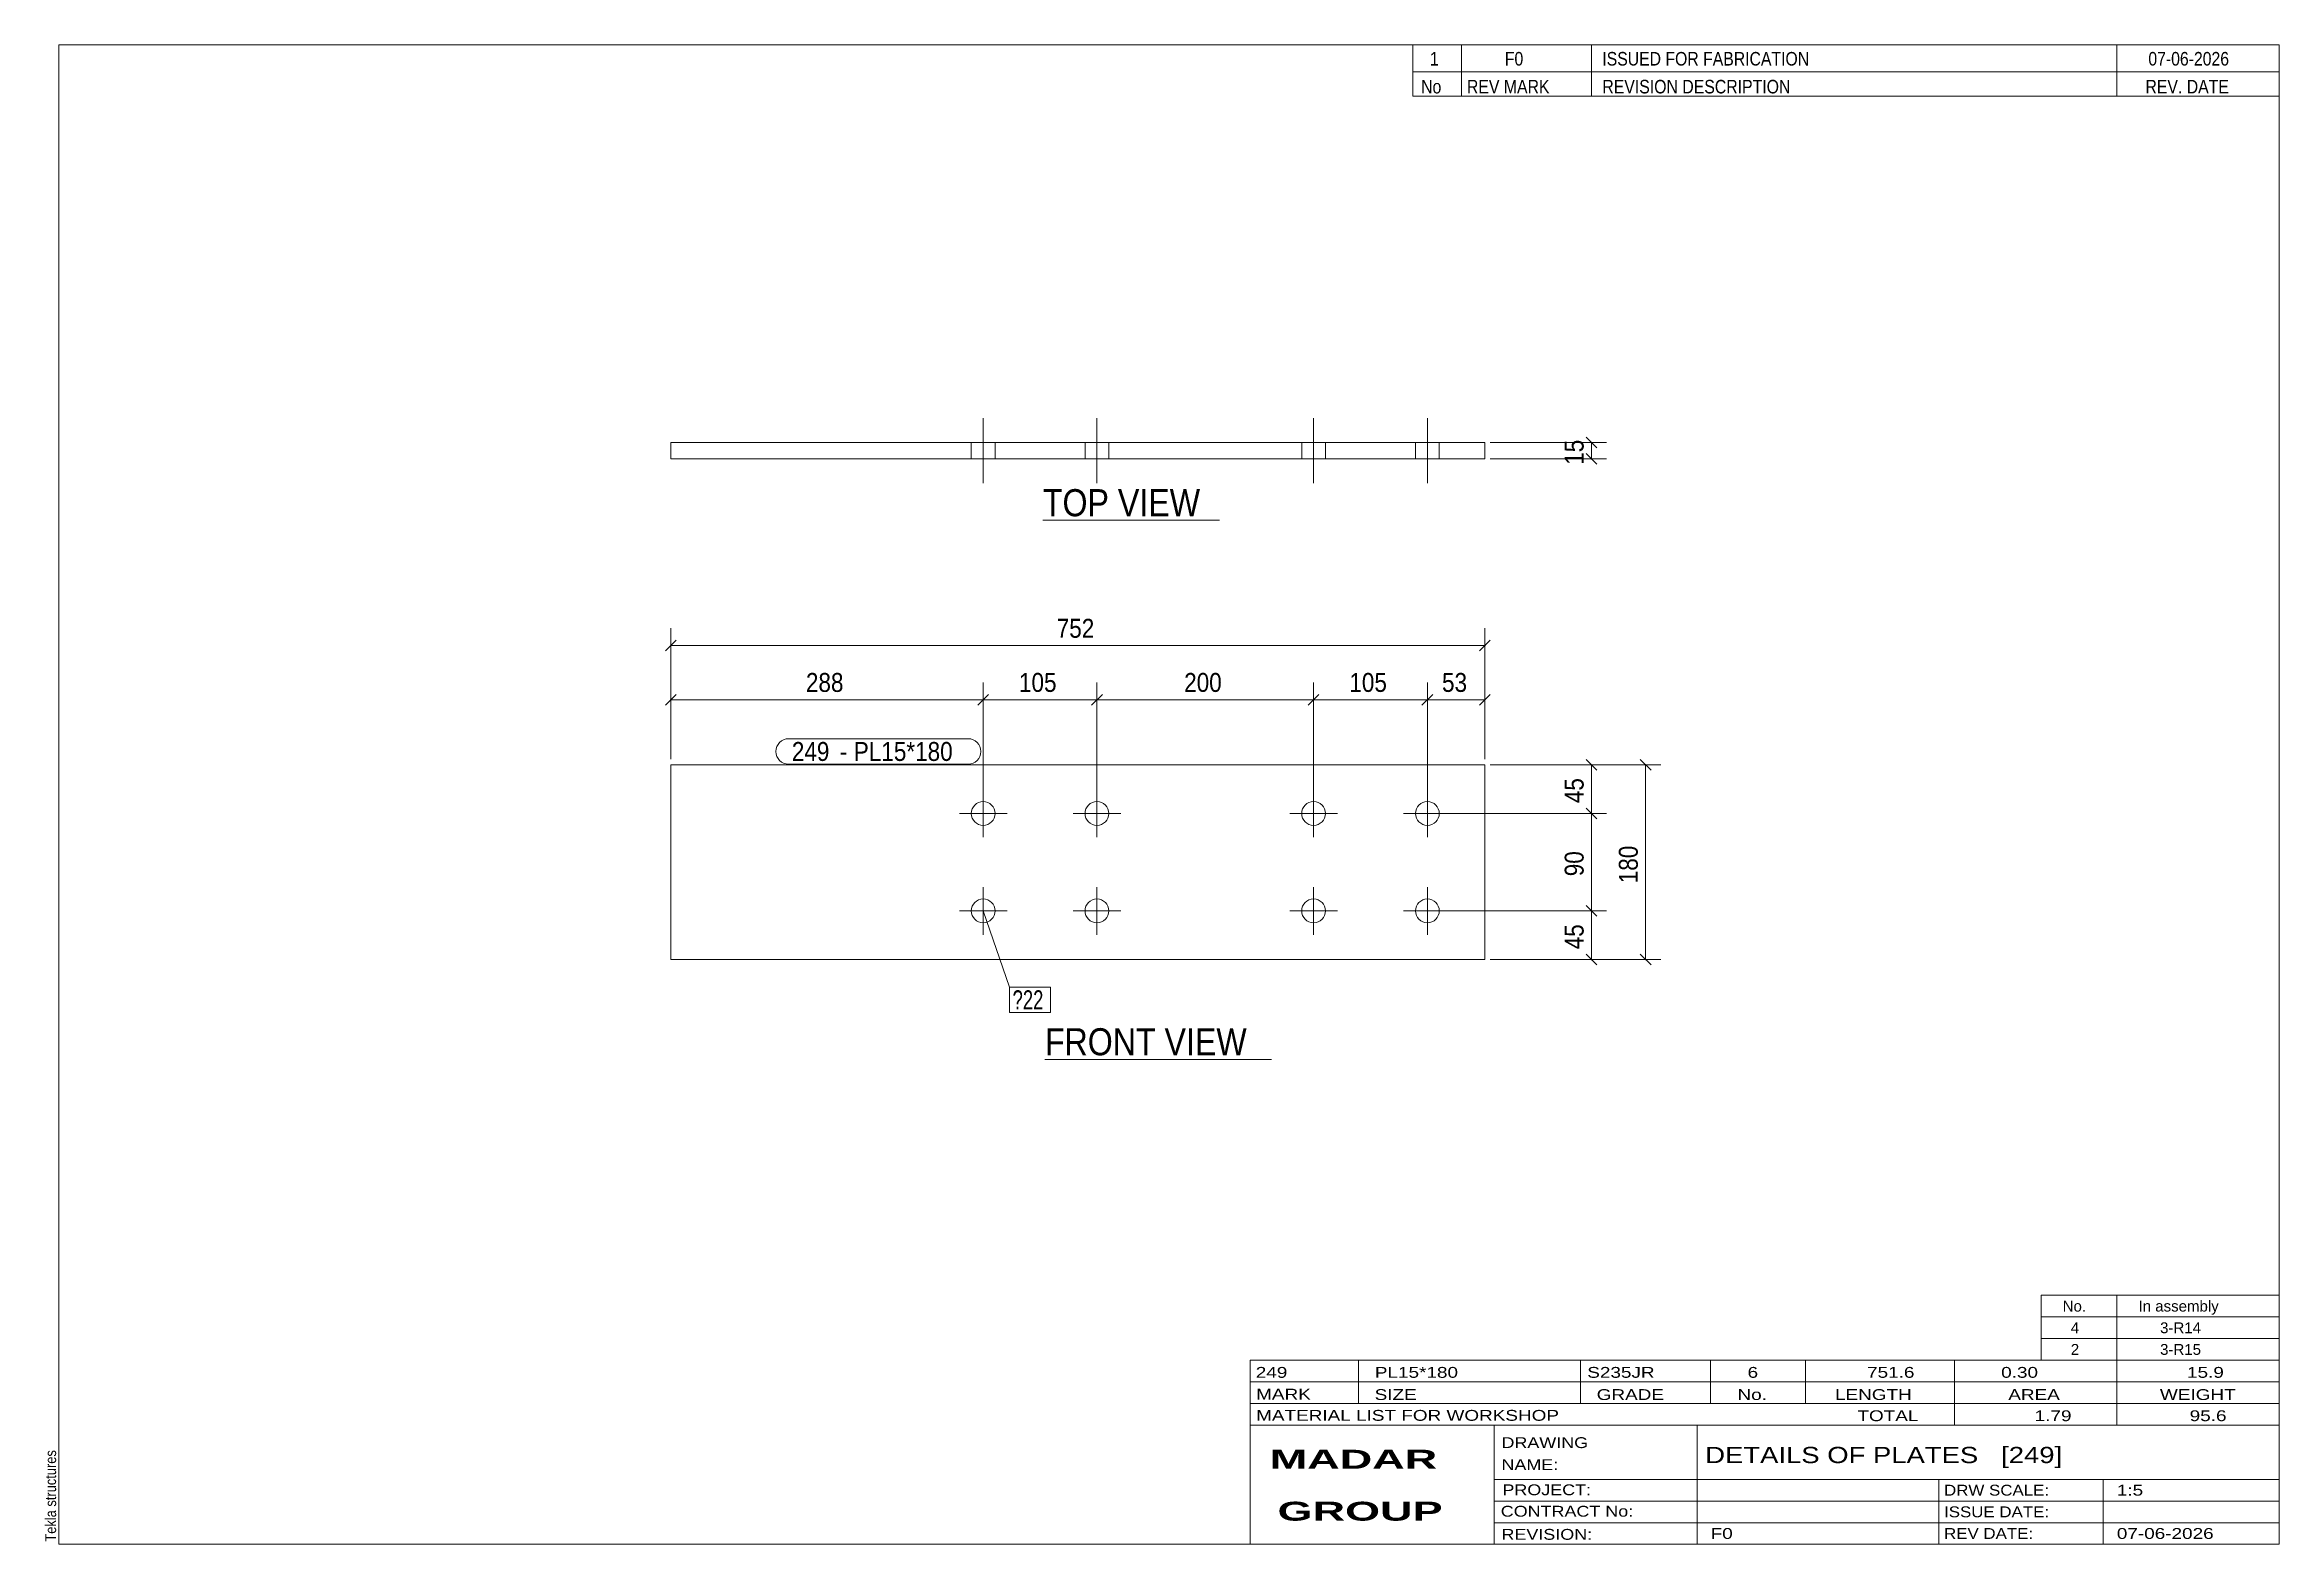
# Model space of a CAD drawing. Header units: millimetres. Extents: x 2 to 415, y 5 to 282.
import ezdxf

# ---------------------------------------------------------------- set-up
doc = ezdxf.new("R2010")
doc.units = ezdxf.units.MM
doc.linetypes.add('XKITLINE00', pattern=[0])
for name, color, linetype, lineweight in [('Bolt', 3, 'Continuous', 0), ('BoltMark', 7, 'Continuous', 0), ('Dimensions', 7, 'Continuous', 0), ('DrawingSheet', 5, 'Continuous', 0), ('OtherObjectType', 7, 'Continuous', 0), ('Part', 2, 'Continuous', 0), ('PartMark', 7, 'Continuous', 0)]:
    doc.layers.add(name, color=color, linetype=linetype, lineweight=lineweight)
doc.styles.add('ARIAL', font='ARIAL.TTF')
doc.styles.add('ARIAL_BOLD', font='ARIALBD.TTF')
doc.styles.add('ARIAL_NARROW', font='ARIALN.TTF')

# ---------------------------------------------------------------- blocks, each defined once
blk = doc.blocks.new('*A1')
at = {"layer": 'Bolt', "color": 3, "linetype": 'XKITLINE00', "lineweight": 0}
for p, q in [((175.69, 135.6), (175.69, 144.4)), ((196.69, 135.6), (196.69, 144.4)), ((236.69, 135.6), (236.69, 144.4)), ((257.69, 135.6), (257.69, 144.4)), ((171.29, 140), (180.09, 140)), ((192.29, 140), (201.09, 140)), ((232.29, 140), (241.09, 140)), ((253.29, 140), (262.09, 140)), ((175.69, 117.6), (175.69, 126.4)), ((196.69, 117.6), (196.69, 126.4)), ((236.69, 117.6), (236.69, 126.4)), ((257.69, 117.6), (257.69, 126.4)), ((171.29, 122), (180.09, 122)), ((192.29, 122), (201.09, 122)), ((232.29, 122), (241.09, 122)), ((253.29, 122), (262.09, 122))]:
    blk.add_line(p, q, dxfattribs=at)
for centre in [(175.69, 140), (196.69, 140), (236.69, 140), (257.69, 140), (175.69, 122), (196.69, 122), (236.69, 122), (257.69, 122)]:
    blk.add_circle(centre, 2.2, dxfattribs=at)
blk = doc.blocks.new('*A2')
at = {"layer": 'Part', "color": 2, "linetype": 'XKITLINE00', "lineweight": 0}
for p, q in [((118, 113), (118, 149)), ((118, 149), (268.31, 149)), ((268.31, 149), (268.31, 113)), ((268.31, 113), (118, 113))]:
    blk.add_line(p, q, dxfattribs=at)
blk = doc.blocks.new('*A3')
at = {"layer": 'Bolt', "color": 3, "linetype": 'XKITLINE00', "lineweight": 0}
for p, q in [((175.69, 201), (175.69, 213)), ((175.69, 201), (175.69, 213)), ((196.69, 201), (196.69, 213)), ((196.69, 201), (196.69, 213)), ((236.69, 201), (236.69, 213)), ((236.69, 201), (236.69, 213)), ((257.69, 201), (257.69, 213)), ((257.69, 201), (257.69, 213)), ((173.49, 208.5), (173.49, 205.5)), ((173.49, 208.5), (173.49, 205.5)), ((177.89, 208.5), (177.89, 205.5)), ((177.89, 208.5), (177.89, 205.5)), ((194.49, 208.5), (194.49, 205.5)), ((194.49, 208.5), (194.49, 205.5)), ((198.89, 208.5), (198.89, 205.5)), ((198.89, 208.5), (198.89, 205.5)), ((234.49, 208.5), (234.49, 205.5)), ((234.49, 208.5), (234.49, 205.5)), ((238.89, 208.5), (238.89, 205.5)), ((238.89, 208.5), (238.89, 205.5)), ((255.49, 208.5), (255.49, 205.5)), ((255.49, 208.5), (255.49, 205.5)), ((259.89, 208.5), (259.89, 205.5)), ((259.89, 208.5), (259.89, 205.5))]:
    blk.add_line(p, q, dxfattribs=at)
blk = doc.blocks.new('*A4')
at = {"layer": 'Part', "color": 2, "linetype": 'XKITLINE00', "lineweight": 0}
for p, q in [((118, 205.5), (118, 208.5)), ((268.31, 208.5), (118, 208.5)), ((268.31, 205.5), (268.31, 208.5)), ((268.31, 205.5), (118, 205.5))]:
    blk.add_line(p, q, dxfattribs=at)
blk = doc.blocks.new('*A5')
at = {"layer": 'DrawingSheet', "color": 5, "linetype": 'XKITLINE00', "lineweight": 0}
for p, q in [((415, 282), (5, 282)), ((5, 282), (5, 5)), ((415, 5), (415, 282)), ((5, 5), (415, 5))]:
    blk.add_line(p, q, dxfattribs=at)
at = {"layer": 'DrawingSheet', "color": 5, "style": 'ARIAL', "width": 0.85}
blk.add_text('Tekla structures', height=2, rotation=90, dxfattribs=at).set_placement((4.5, 5.5))
blk = doc.blocks.new('*A6')
at = {"layer": 'OtherObjectType', "color": 7, "linetype": 'XKITLINE00', "lineweight": 0}
for p, q in [((371, 51), (415, 51)), ((371, 47), (371, 51)), ((385, 47), (385, 51)), ((415, 47), (415, 51)), ((371, 47), (415, 47)), ((371, 43), (371, 47)), ((385, 43), (385, 47)), ((415, 43), (415, 47)), ((371, 43), (415, 43)), ((371, 39), (371, 43)), ((385, 39), (385, 43)), ((415, 39), (415, 43)), ((371, 39), (415, 39))]:
    blk.add_line(p, q, dxfattribs=at)
at = {"layer": 'OtherObjectType', "color": 7, "style": 'ARIAL_NARROW', "width": 1.211571}
for s, p in [('No.', (375, 48)), ('In assembly', (389, 48)), ('4', (376.5, 44)), ('3-R14', (392.99, 44)), ('2', (376.5, 40)), ('3-R15', (392.99, 40))]:
    blk.add_text(s, height=2, dxfattribs=at).set_placement(p)
blk = doc.blocks.new('*A7')
at = {"layer": 'OtherObjectType', "color": 7, "linetype": 'XKITLINE00', "lineweight": 0}
for p, q in [((255, 282), (415, 282)), ((415, 282), (255, 282)), ((255, 282), (255, 277)), ((264, 282), (264, 277)), ((288, 282), (288, 277)), ((385, 282), (385, 277)), ((415, 282), (415, 277)), ((255, 277), (415, 277)), ((255, 277), (255, 272.5)), ((255, 277), (415, 277)), ((264, 277), (264, 272.5)), ((288, 277), (288, 272.5)), ((385, 277), (385, 272.5)), ((415, 277), (415, 272.5)), ((415, 272.5), (255, 272.5))]:
    blk.add_line(p, q, dxfattribs=at)
at = {"layer": 'OtherObjectType', "color": 7, "style": 'ARIAL_NARROW'}
for s, width, p in [('1', 1.017001, (258.16, 278.15)), ('F0', 1.017001, (272, 278.15)), ('ISSUED FOR FABRICATION', 1.017001, (290, 278.15)), ('07-06-2026', 1.017001, (390.82, 278.15)), ('No', 1.02, (256.54, 273)), ('REV MARK', 1.02, (265, 273)), ('REVISION DESCRIPTION', 1.02, (290, 273)), ('REV. DATE', 1.02, (390.28, 273))]:
    blk.add_text(s, height=2.5, dxfattribs=dict(at, width=width)).set_placement(p)
blk = doc.blocks.new('*A8')
at = {"layer": 'OtherObjectType', "color": 7, "linetype": 'XKITLINE00', "lineweight": 0}
for p, q in [((225, 39), (415, 39)), ((225, 39), (225, 35)), ((225, 39), (415, 39)), ((245, 35), (245, 39)), ((286, 35), (286, 39)), ((310, 35), (310, 39)), ((327.5, 35), (327.5, 39)), ((355, 35), (355, 39)), ((385, 35), (385, 39)), ((415, 35), (415, 39)), ((225, 35), (415, 35)), ((225, 35), (225, 5)), ((225, 35), (415, 35)), ((245, 31), (245, 35)), ((286, 31), (286, 35)), ((310, 31), (310, 35)), ((327.5, 31), (327.5, 35)), ((355, 31), (355, 35)), ((385, 31), (385, 35)), ((415, 31), (415, 35)), ((225, 31), (415, 31)), ((355, 27), (355, 31)), ((385, 27), (385, 31)), ((415, 27), (415, 31)), ((225, 27), (415, 27)), ((270, 21), (270, 27)), ((307.5, 17), (307.5, 27)), ((415, 21), (415, 27)), ((270, 21), (270, 5)), ((415, 17), (415, 21)), ((270, 17), (415, 17)), ((307.5, 5), (307.5, 17)), ((352.16, 13), (352.16, 17)), ((382.5, 5), (382.5, 17)), ((415, 13), (415, 17)), ((270, 13), (415, 13)), ((352.16, 5), (352.16, 13)), ((415, 9), (415, 13)), ((270, 9), (415, 9)), ((415, 5), (415, 9)), ((225, 5), (415, 5)), ((262.5, 5), (415, 5))]:
    blk.add_line(p, q, dxfattribs=at)
at = {"layer": 'OtherObjectType', "color": 7, "style": 'ARIAL_NARROW'}
for s, height, width, p in [('249', 2, 1.525501, (226.01, 35.76)), ('PL15*180', 2, 1.525501, (248, 35.76)), ('S235JR', 2, 1.525501, (287.22, 35.76)), ('6', 2, 1.525501, (316.82, 35.76)), ('751.6', 2, 1.525501, (338.88, 35.76)), ('0.30', 2, 1.525501, (363.64, 35.76)), ('15.9', 2, 1.525501, (397.96, 35.76)), ('MARK', 2, 1.525501, (226.08, 31.73)), ('SIZE', 2, 1.525501, (247.96, 31.66)), ('GRADE', 2, 1.525501, (288.96, 31.66)), ('No.', 2, 1.525501, (314.96, 31.66)), ('LENGTH', 2, 1.525501, (332.96, 31.66)), ('AREA', 2, 1.525501, (364.96, 31.66)), ('WEIGHT', 2, 1.525501, (392.96, 31.66)), ('MATERIAL LIST FOR WORKSHOP', 2, 1.525501, (226.08, 27.82)), ('TOTAL', 2, 1.525501, (337.1, 27.75)), ('1.79', 2, 1.525501, (369.83, 27.75)), ('95.6', 2, 1.525501, (398.45, 27.75)), ('DRAWING', 2, 1.445, (271.38, 22.78)), ('NAME:', 2, 1.445, (271.38, 18.72)), ('DETAILS OF PLATES   [249]', 3, 1.474651, (309, 20)), ('PROJECT:', 2, 1.445, (271.55, 14.07)), ('DRW SCALE:', 2, 1.36, (353.1, 14)), ('1:5', 2, 1.525501, (385, 14)), ('CONTRACT No:', 2, 1.445, (271.25, 10.11)), ('ISSUE DATE:', 2, 1.36, (353.1, 10)), ('REVISION:', 2, 1.445, (271.38, 5.84)), ('F0', 2, 1.525501, (310, 6)), ('REV DATE:', 2, 1.36, (353.1, 6)), ('07-06-2026', 2, 1.525501, (385, 6))]:
    blk.add_text(s, height=height, dxfattribs=dict(at, width=width)).set_placement(p)
at = {"layer": 'OtherObjectType', "color": 1, "style": 'ARIAL_BOLD', "width": 1.7}
for s, p in [('MADAR ', (228.58, 18.97)), ('GROUP', (230.03, 9.37))]:
    blk.add_text(s, height=3.5, dxfattribs=at).set_placement(p)
blk = doc.blocks.new('*A9')
at = {"layer": 'Dimensions', "color": 7, "linetype": 'XKITLINE00', "lineweight": 0}
for p, q in [((118, 150), (118, 174.2)), ((268.31, 150), (268.31, 174.2)), ((118.99, 171.99), (117.01, 170.01)), ((118, 171), (268.31, 171)), ((269.3, 171.99), (267.32, 170.01))]:
    blk.add_line(p, q, dxfattribs=at)
at = {"layer": 'Dimensions', "color": 3}
for p in [(118, 171), (268.31, 171)]:
    blk.add_point(p, dxfattribs=at)
at = {"layer": 'Dimensions', "color": 3, "style": 'ARIAL', "width": 0.85}
blk.add_text('752', height=3.5, dxfattribs=at).set_placement((189.26, 172.45))
blk = doc.blocks.new('*A10')
at = {"layer": 'Dimensions', "color": 7, "linetype": 'XKITLINE00', "lineweight": 0}
for p, q in [((118.99, 161.99), (117.01, 160.01)), ((118, 150), (118, 164.2)), ((118, 161), (175.69, 161)), ((176.68, 161.99), (174.7, 160.01)), ((175.69, 141), (175.69, 164.2))]:
    blk.add_line(p, q, dxfattribs=at)
at = {"layer": 'Dimensions', "color": 3}
for p in [(118, 161), (175.69, 161)]:
    blk.add_point(p, dxfattribs=at)
at = {"layer": 'Dimensions', "color": 3, "style": 'ARIAL', "width": 0.85}
blk.add_text('288', height=3.5, dxfattribs=at).set_placement((142.95, 162.45))
blk = doc.blocks.new('*A11')
at = {"layer": 'Dimensions', "color": 7, "linetype": 'XKITLINE00', "lineweight": 0}
for p, q in [((176.68, 161.99), (174.7, 160.01)), ((175.69, 141), (175.69, 164.2)), ((175.69, 161), (196.69, 161)), ((197.68, 161.99), (195.7, 160.01)), ((196.69, 141), (196.69, 164.2))]:
    blk.add_line(p, q, dxfattribs=at)
at = {"layer": 'Dimensions', "color": 3}
for p in [(175.69, 161), (196.69, 161)]:
    blk.add_point(p, dxfattribs=at)
at = {"layer": 'Dimensions', "color": 3, "style": 'ARIAL', "width": 0.85}
blk.add_text('105', height=3.5, dxfattribs=at).set_placement((182.29, 162.45))
blk = doc.blocks.new('*A12')
at = {"layer": 'Dimensions', "color": 7, "linetype": 'XKITLINE00', "lineweight": 0}
for p, q in [((197.68, 161.99), (195.7, 160.01)), ((196.69, 141), (196.69, 164.2)), ((196.69, 161), (236.69, 161)), ((237.68, 161.99), (235.7, 160.01)), ((236.69, 141), (236.69, 164.2))]:
    blk.add_line(p, q, dxfattribs=at)
at = {"layer": 'Dimensions', "color": 3}
for p in [(196.69, 161), (236.69, 161)]:
    blk.add_point(p, dxfattribs=at)
at = {"layer": 'Dimensions', "color": 3, "style": 'ARIAL', "width": 0.85}
blk.add_text('200', height=3.5, dxfattribs=at).set_placement((212.79, 162.45))
blk = doc.blocks.new('*A13')
at = {"layer": 'Dimensions', "color": 7, "linetype": 'XKITLINE00', "lineweight": 0}
for p, q in [((237.68, 161.99), (235.7, 160.01)), ((236.69, 141), (236.69, 164.2)), ((236.69, 161), (257.69, 161)), ((258.68, 161.99), (256.7, 160.01)), ((257.69, 141), (257.69, 164.2))]:
    blk.add_line(p, q, dxfattribs=at)
at = {"layer": 'Dimensions', "color": 3}
for p in [(236.69, 161), (257.69, 161)]:
    blk.add_point(p, dxfattribs=at)
at = {"layer": 'Dimensions', "color": 3, "style": 'ARIAL', "width": 0.85}
blk.add_text('105', height=3.5, dxfattribs=at).set_placement((243.29, 162.45))
blk = doc.blocks.new('*A14')
at = {"layer": 'Dimensions', "color": 7, "linetype": 'XKITLINE00', "lineweight": 0}
for p, q in [((258.68, 161.99), (256.7, 160.01)), ((257.69, 141), (257.69, 164.2)), ((257.69, 161), (268.31, 161)), ((269.3, 161.99), (267.32, 160.01)), ((268.31, 150), (268.31, 164.2))]:
    blk.add_line(p, q, dxfattribs=at)
at = {"layer": 'Dimensions', "color": 3}
for p in [(257.69, 161), (268.31, 161)]:
    blk.add_point(p, dxfattribs=at)
at = {"layer": 'Dimensions', "color": 3, "style": 'ARIAL', "width": 0.85}
blk.add_text('53', height=3.5, dxfattribs=at).set_placement((260.4, 162.45))
blk = doc.blocks.new('*A15')
at = {"layer": 'Dimensions', "color": 7, "linetype": 'XKITLINE00', "lineweight": 0}
for p, q in [((269.31, 149), (300.8, 149)), ((297.01, 149.99), (298.99, 148.01)), ((298, 113), (298, 149)), ((269.31, 113), (300.8, 113)), ((297.01, 113.99), (298.99, 112.01))]:
    blk.add_line(p, q, dxfattribs=at)
at = {"layer": 'Dimensions', "color": 3}
for p in [(298, 149), (298, 113)]:
    blk.add_point(p, dxfattribs=at)
at = {"layer": 'Dimensions', "color": 3, "style": 'ARIAL', "width": 0.85}
blk.add_text('180', height=3.5, rotation=90.0002, dxfattribs=at).set_placement((296.55, 127.11))
blk = doc.blocks.new('*A16')
at = {"layer": 'Dimensions', "color": 7, "linetype": 'XKITLINE00', "lineweight": 0}
for p, q in [((258.69, 122), (290.8, 122)), ((287.01, 122.99), (288.99, 121.01)), ((288, 113), (288, 122)), ((269.31, 113), (290.8, 113)), ((287.01, 113.99), (288.99, 112.01))]:
    blk.add_line(p, q, dxfattribs=at)
at = {"layer": 'Dimensions', "color": 3}
for p in [(288, 122), (288, 113)]:
    blk.add_point(p, dxfattribs=at)
at = {"layer": 'Dimensions', "color": 3, "style": 'ARIAL', "width": 0.85}
blk.add_text('45', height=3.5, rotation=90.0002, dxfattribs=at).set_placement((286.55, 114.9))
blk = doc.blocks.new('*A17')
at = {"layer": 'Dimensions', "color": 7, "linetype": 'XKITLINE00', "lineweight": 0}
for p, q in [((287.01, 140.99), (288.99, 139.01)), ((258.69, 140), (290.8, 140)), ((288, 122), (288, 140)), ((258.69, 122), (290.8, 122)), ((287.01, 122.99), (288.99, 121.01))]:
    blk.add_line(p, q, dxfattribs=at)
at = {"layer": 'Dimensions', "color": 3}
for p in [(288, 140), (288, 122)]:
    blk.add_point(p, dxfattribs=at)
at = {"layer": 'Dimensions', "color": 3, "style": 'ARIAL', "width": 0.85}
blk.add_text('90', height=3.5, rotation=90.0002, dxfattribs=at).set_placement((286.55, 128.4))
blk = doc.blocks.new('*A18')
at = {"layer": 'Dimensions', "color": 7, "linetype": 'XKITLINE00', "lineweight": 0}
for p, q in [((269.31, 149), (290.8, 149)), ((287.01, 149.99), (288.99, 148.01)), ((288, 140), (288, 149)), ((287.01, 140.99), (288.99, 139.01)), ((258.69, 140), (290.8, 140))]:
    blk.add_line(p, q, dxfattribs=at)
at = {"layer": 'Dimensions', "color": 3}
for p in [(288, 149), (288, 140)]:
    blk.add_point(p, dxfattribs=at)
at = {"layer": 'Dimensions', "color": 3, "style": 'ARIAL', "width": 0.85}
blk.add_text('45', height=3.5, rotation=90.0002, dxfattribs=at).set_placement((286.55, 141.9))
blk = doc.blocks.new('*A19')
at = {"layer": 'BoltMark', "color": 7, "linetype": 'XKITLINE00', "lineweight": 0}
for p, q in [((175.69, 122), (180.51, 107.93)), ((180.51, 107.93), (188.1, 107.93)), ((180.51, 103.23), (180.51, 107.93)), ((188.1, 103.23), (188.1, 107.93)), ((180.51, 103.23), (188.1, 103.23))]:
    blk.add_line(p, q, dxfattribs=at)
at = {"layer": 'BoltMark', "color": 3, "style": 'ARIAL_NARROW', "width": 0.85}
blk.add_text('?22', height=3.5, dxfattribs=at).set_placement((181.11, 103.83))
blk = doc.blocks.new('*A20')
at = {"layer": 'PartMark', "color": 7, "linetype": 'XKITLINE00', "lineweight": 0}
for p, q in [((139.75, 153.8), (172.9, 153.8)), ((139.75, 149.1), (172.9, 149.1))]:
    blk.add_line(p, q, dxfattribs=at)
for centre, start, end in [((139.75, 151.45), 90, 270), ((172.9, 151.45), 270, 90)]:
    blk.add_arc(centre, 2.35, start, end, dxfattribs=at)
at = {"layer": 'PartMark', "color": 1, "style": 'ARIAL', "width": 0.85}
blk.add_text('249', height=3.5, dxfattribs=at).set_placement((140.35, 149.7))
at = {"layer": 'PartMark', "color": 3, "style": 'ARIAL', "width": 0.85}
for s, p in [('PL15*180', (151.79, 149.7)), ('-', (149.19, 149.7))]:
    blk.add_text(s, height=3.5, dxfattribs=at).set_placement(p)
blk = doc.blocks.new('*A21')
at = {"layer": 'OtherObjectType', "color": 7, "linetype": 'XKITLINE00', "lineweight": 0}
blk.add_line((187.07, 94.58), (228.93, 94.58), dxfattribs=at)
at = {"layer": 'OtherObjectType', "color": 3, "style": 'ARIAL', "width": 0.85}
blk.add_text('FRONT VIEW', height=5, dxfattribs=at).set_placement((187.07, 95.33))
blk = doc.blocks.new('*A22')
at = {"layer": 'Dimensions', "color": 7, "linetype": 'XKITLINE00', "lineweight": 0}
for p, q in [((269.31, 208.5), (290.8, 208.5)), ((287.01, 209.49), (288.99, 207.51)), ((287.01, 206.49), (288.99, 204.51)), ((288, 205.5), (288, 208.5)), ((269.31, 205.5), (290.8, 205.5))]:
    blk.add_line(p, q, dxfattribs=at)
at = {"layer": 'Dimensions', "color": 3}
for p in [(288, 208.5), (288, 205.5)]:
    blk.add_point(p, dxfattribs=at)
at = {"layer": 'Dimensions', "color": 3, "style": 'ARIAL', "width": 0.85}
blk.add_text('15', height=3.5, rotation=90.0002, dxfattribs=at).set_placement((286.55, 204.4))
blk = doc.blocks.new('*A23')
at = {"layer": 'OtherObjectType', "color": 7, "linetype": 'XKITLINE00', "lineweight": 0}
blk.add_line((186.7, 194.15), (219.3, 194.15), dxfattribs=at)
at = {"layer": 'OtherObjectType', "color": 3, "style": 'ARIAL', "width": 0.85}
blk.add_text('TOP VIEW', height=5, dxfattribs=at).set_placement((186.7, 194.9))

msp = doc.modelspace()

# ---------------------------------------------------------------- block references
at = {"lineweight": 0}
for name in ['*A5', '*A7', '*A3', '*A4', '*A22', '*A23', '*A9', '*A10', '*A11', '*A12', '*A13', '*A14', '*A20', '*A2', '*A18', '*A15', '*A1', '*A17', '*A19', '*A16', '*A21', '*A6', '*A8']:
    msp.add_blockref(name, (0, 0), dxfattribs=at)

doc.saveas('drawing.dxf')
